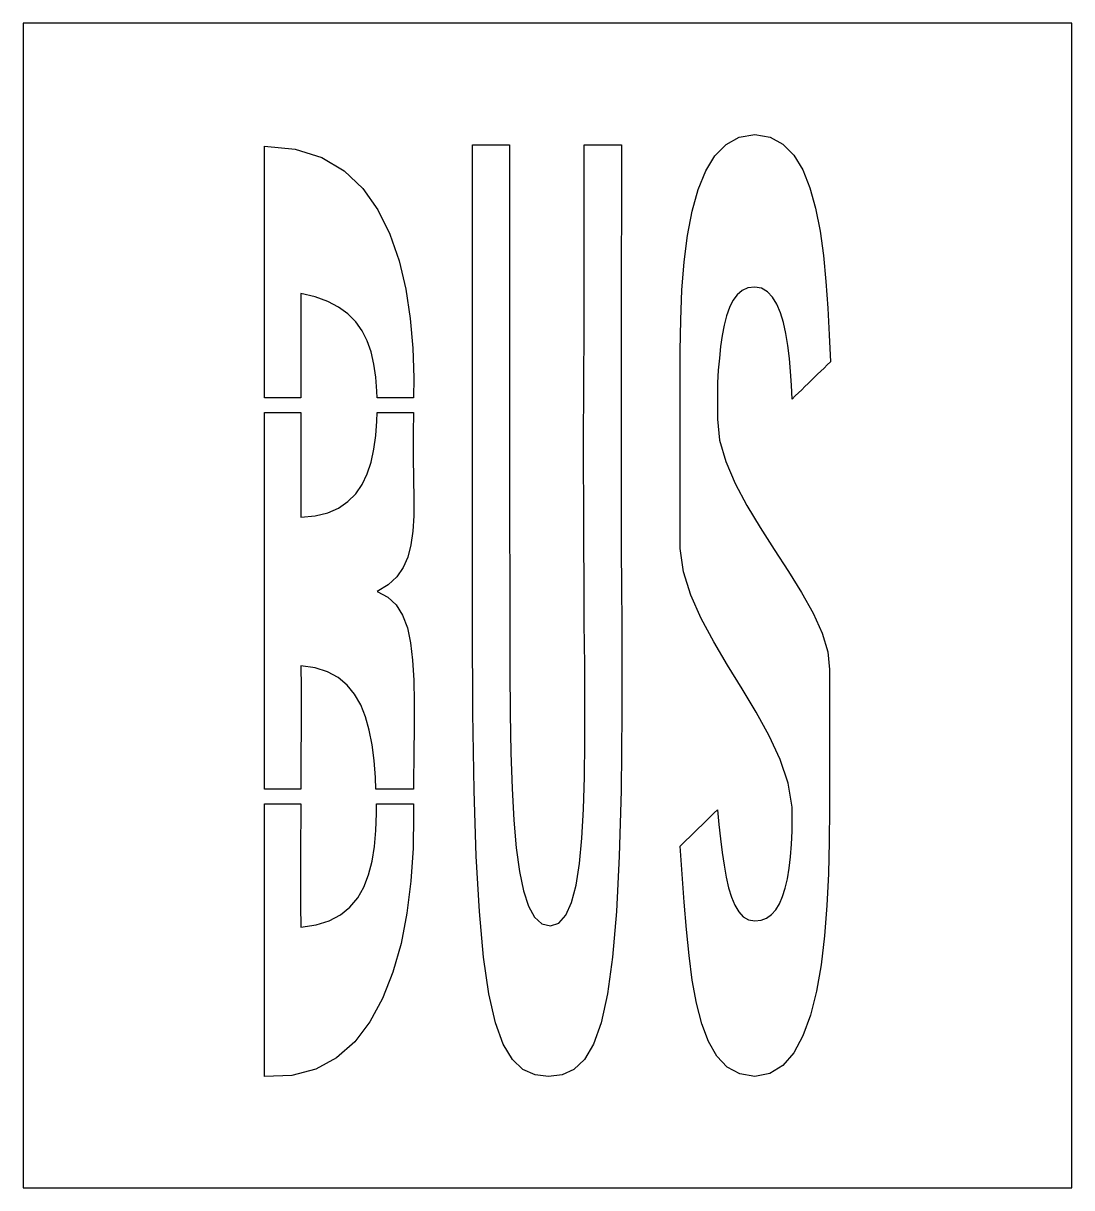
# Model space of a CAD drawing. Extents: x 0 to 54, y 0 to 60.
import ezdxf

# ---------------------------------------------------------------- set-up
doc = ezdxf.new("R2010")
doc.units = 0
doc.layers.add('CUT', color=7, linetype='Continuous')
doc.layers.add('OUTSIDE', color=1, linetype='Continuous')

msp = doc.modelspace()

# ---------------------------------------------------------------- linework, layer by layer
at = {"layer": 'CUT'}
for points in [[(39.6912, 53.2056), (40.1472, 52.4472), (40.5168, 51.5256), (40.8096, 50.4696), (41.04, 49.2936), (41.2128, 48.0264), (41.3376, 46.6968), (41.4384, 45.3288), (41.5104, 43.9416), (41.5776, 42.5592), (41.4096, 42.4008), (41.2464, 42.2376), (41.0832, 42.0792), (40.9152, 41.916), (40.752, 41.7576), (40.5888, 41.5992), (40.4208, 41.436), (40.2576, 41.2776), (40.0944, 41.1144), (39.9264, 40.956), (39.7632, 40.7976), (39.6, 40.6344), (39.5664, 41.3448), (39.5184, 42.0504), (39.4608, 42.732), (39.3792, 43.3896), (39.2784, 44.0088), (39.1536, 44.58), (38.9952, 45.0888), (38.8128, 45.5352), (38.5872, 45.8952), (38.328, 46.1688), (38.0256, 46.3464), (37.6752, 46.4088), (37.3248, 46.3656), (37.0272, 46.2312), (36.768, 46.0152), (36.552, 45.7176), (36.3696, 45.3528), (36.2208, 44.9304), (36.096, 44.4456), (36, 43.9176), (35.9184, 43.3464), (35.8512, 42.7464), (35.7984, 42.1176), (35.7504, 41.4696), (35.7504, 41.3112), (35.7504, 41.1576), (35.7504, 40.9992), (35.7504, 40.8456), (35.7504, 40.6872), (35.7504, 40.5336), (35.7504, 40.3752), (35.7504, 40.2216), (35.7504, 40.0632), (35.7504, 39.9096), (35.7504, 39.7512), (35.7504, 39.5976), (35.8656, 38.5176), (36.1824, 37.4136), (36.6672, 36.2904), (37.272, 35.1528), (37.9584, 34.0152), (38.6832, 32.8776), (39.408, 31.7592), (40.0848, 30.6648), (40.6752, 29.604), (41.1408, 28.5816), (41.4384, 27.6072), (41.5248, 26.6952), (41.5248, 26.1), (41.5248, 25.5), (41.5248, 24.9048), (41.5248, 24.3048), (41.5248, 23.7048), (41.5248, 23.1096), (41.5248, 22.5096), (41.5248, 21.9144), (41.5248, 21.3144), (41.5248, 20.7144), (41.5248, 20.1192), (41.5248, 19.5192), (41.5056, 17.844), (41.4672, 16.1736), (41.3856, 14.5416), (41.2608, 12.972), (41.088, 11.4888), (40.848, 10.1208), (40.5408, 8.8872), (40.1568, 7.8216), (39.6864, 6.948), (39.12, 6.2952), (38.4528, 5.8824), (37.6752, 5.7384), (36.9024, 5.8632), (36.2592, 6.2184), (35.7264, 6.78), (35.2944, 7.5336), (34.9488, 8.4504), (34.6752, 9.5064), (34.4592, 10.6872), (34.2912, 11.964), (34.1568, 13.3128), (34.0464, 14.7192), (33.936, 16.1544), (33.8256, 17.5944), (33.984, 17.7528), (34.1472, 17.9064), (34.3056, 18.0648), (34.4688, 18.2184), (34.6272, 18.3768), (34.7856, 18.5304), (34.9488, 18.6888), (35.1072, 18.8424), (35.2704, 19.0008), (35.4288, 19.1544), (35.592, 19.3128), (35.7504, 19.4664), (35.832, 18.708), (35.9136, 17.9736), (36, 17.2728), (36.096, 16.6152), (36.2064, 16.0056), (36.3312, 15.4536), (36.4752, 14.964), (36.648, 14.5512), (36.8496, 14.2104), (37.0848, 13.9608), (37.3584, 13.8024), (37.6752, 13.7496), (37.9968, 13.7832), (38.28, 13.8936), (38.5344, 14.0712), (38.7552, 14.316), (38.9472, 14.628), (39.1104, 15.0024), (39.2496, 15.4344), (39.36, 15.924), (39.4512, 16.4664), (39.5184, 17.0568), (39.5664, 17.6952), (39.6, 18.3768), (39.6096, 19.6104), (39.3888, 20.8392), (38.976, 22.0632), (38.4144, 23.2824), (37.752, 24.4968), (37.0224, 25.7112), (36.2784, 26.9208), (35.5632, 28.1256), (34.9152, 29.3304), (34.3824, 30.5352), (34.0032, 31.7352), (33.8256, 32.94), (33.8256, 33.6552), (33.8256, 34.3704), (33.8256, 35.0856), (33.8256, 35.8008), (33.8256, 36.5112), (33.8256, 37.2264), (33.8256, 37.9416), (33.8256, 38.6568), (33.8256, 39.372), (33.8256, 40.0872), (33.8256, 40.8024), (33.8256, 41.5176), (33.8256, 43.1304), (33.8592, 44.7144), (33.9264, 46.2408), (34.0464, 47.7), (34.2144, 49.0632), (34.4496, 50.316), (34.7616, 51.4344), (35.1504, 52.3944), (35.6256, 53.1768), (36.2016, 53.7624), (36.8784, 54.132), (37.6752, 54.2616), (38.4624, 54.1368), (39.1296, 53.7768)], [(20.0592, 43.26), (20.112, 41.7384), (20.1052, 40.6936), (18.2248, 40.6936), (18.216, 41.0472), (18.1632, 41.7672), (18.0624, 42.4392), (17.9184, 43.0632), (17.7168, 43.6344), (17.4528, 44.1528), (17.1216, 44.6136), (16.7232, 45.0216), (16.2432, 45.3768), (15.6864, 45.6696), (15.0336, 45.9), (14.2896, 46.0776), (14.2896, 45.1176), (14.2896, 44.1576), (14.2896, 43.1976), (14.2896, 42.2376), (14.2896, 41.2776), (14.2896, 40.6936), (12.4224, 40.6936), (12.4224, 41.6808), (12.4224, 45.6744), (12.4224, 49.6728), (12.4224, 53.6664), (14.0112, 53.5176), (15.3744, 53.0808), (16.5264, 52.3896), (17.4864, 51.4824), (18.264, 50.388), (18.8832, 49.1352), (19.3536, 47.7672), (19.6992, 46.308), (19.9248, 44.796)], [(25.0416, 42.6984), (25.0416, 41.3112), (25.0464, 39.7176), (25.0464, 37.9272), (25.0464, 35.9544), (25.0512, 33.8136), (25.056, 31.5192), (25.056, 29.076), (25.0656, 26.6568), (25.0848, 24.4344), (25.1184, 22.404), (25.1808, 20.5704), (25.2672, 18.9384), (25.3872, 17.5176), (25.5504, 16.2984), (25.7568, 15.2952), (26.016, 14.5128), (26.328, 13.9464), (26.7072, 13.6008), (27.1488, 13.4856), (27.5856, 13.6248), (27.9504, 14.0376), (28.2432, 14.6952), (28.4736, 15.5928), (28.6464, 16.7064), (28.7712, 18.0168), (28.8576, 19.5096), (28.9056, 21.1656), (28.9296, 22.9656), (28.9296, 24.8952), (28.9152, 26.94), (28.896, 29.076), (28.8816, 31.1688), (28.872, 33.2424), (28.8672, 35.268), (28.8624, 37.2024), (28.8624, 39.0312), (28.8672, 40.7112), (28.872, 42.2184), (28.8816, 43.5192), (28.8864, 44.5848), (28.8912, 53.7384), (28.896, 53.7384), (30.8064, 53.7384), (30.8016, 44.3976), (30.7968, 43.2504), (30.792, 41.8728), (30.792, 40.3032), (30.792, 38.5848), (30.792, 36.7512), (30.7968, 34.8408), (30.8016, 32.9016), (30.8112, 30.9672), (30.8208, 29.076), (30.8256, 24.4584), (30.7872, 20.4744), (30.696, 17.0808), (30.552, 14.2296), (30.3504, 11.8824), (30.0864, 9.9864), (29.76, 8.5032), (29.3664, 7.3896), (28.9056, 6.6024), (28.3632, 6.0936), (27.7488, 5.82), (27.0528, 5.7384), (26.3568, 5.82), (25.7376, 6.0936), (25.1952, 6.6024), (24.7248, 7.3896), (24.3216, 8.5032), (23.9856, 9.9864), (23.712, 11.8824), (23.496, 14.2296), (23.3328, 17.0808), (23.2224, 20.4744), (23.1552, 24.4584), (23.136, 29.076), (23.136, 53.7384), (25.0464, 53.7384), (25.0416, 44.7912), (25.0416, 43.86)], [(20.0592, 33.8232), (19.968, 33.1176), (19.8096, 32.4984), (19.5744, 31.956), (19.2432, 31.4808), (18.8016, 31.0728), (18.2352, 30.7176), (18.7776, 30.4296), (19.2048, 30.0264), (19.536, 29.4984), (19.7808, 28.8456), (19.9488, 28.0728), (20.0544, 27.18), (20.112, 26.1576), (20.136, 25.0152), (20.1312, 23.748), (20.1168, 22.356), (20.1024, 20.8392), (20.1024, 20.5336), (18.164, 20.5336), (18.1392, 21.132), (18.072, 22.0056), (17.9664, 22.8168), (17.8224, 23.5752), (17.6304, 24.2616), (17.3808, 24.8808), (17.064, 25.428), (16.68, 25.8936), (16.2192, 26.2824), (15.672, 26.58), (15.0336, 26.7864), (14.2992, 26.8968), (14.304, 25.7736), (14.304, 24.6504), (14.304, 23.5272), (14.2992, 22.404), (14.2992, 21.2808), (14.296, 20.5336), (12.4224, 20.5336), (12.4224, 21.7128), (12.4224, 25.7064), (12.4224, 29.7), (12.4224, 33.6936), (12.4224, 37.6872), (12.4224, 39.9416), (14.2896, 39.9416), (14.2896, 39.3576), (14.2896, 38.3976), (14.2896, 37.4376), (14.2896, 36.4776), (14.2896, 35.5176), (14.2896, 34.5576), (15.0336, 34.62), (15.6864, 34.7736), (16.2432, 35.0232), (16.7232, 35.3544), (17.1216, 35.7624), (17.4528, 36.2424), (17.7168, 36.7896), (17.9184, 37.3896), (18.0624, 38.0472), (18.1632, 38.7528), (18.216, 39.4968), (18.227, 39.9416), (20.0979, 39.9416), (20.0832, 38.8872), (20.088, 37.644), (20.1024, 36.5256), (20.112, 35.5176), (20.1072, 34.62)], [(19.9632, 15.7992), (19.7568, 14.1528), (19.4544, 12.5784), (19.0416, 11.1), (18.5088, 9.7464), (17.856, 8.5464), (17.0688, 7.5192), (16.1376, 6.6984), (15.0624, 6.1128), (13.824, 5.7816), (12.4224, 5.7384), (12.4224, 9.732), (12.4224, 13.7256), (12.4224, 17.7192), (12.4224, 19.7816), (14.2928, 19.7816), (14.2896, 19.0344), (14.2848, 17.9112), (14.2848, 16.788), (14.2848, 15.6648), (14.2848, 14.5416), (14.2896, 13.4184), (15.0768, 13.5384), (15.7584, 13.7544), (16.3344, 14.0616), (16.824, 14.46), (17.2224, 14.9352), (17.5392, 15.492), (17.7888, 16.1256), (17.9712, 16.8216), (18.0912, 17.5848), (18.1632, 18.4056), (18.192, 19.284), (18.1842, 19.7816), (20.1024, 19.7816), (20.1024, 19.1976), (20.0736, 17.4888)]]:
    msp.add_lwpolyline(points, close=True, dxfattribs=at)
at = {"layer": 'OUTSIDE'}
msp.add_lwpolyline([(0, 0), (54, 0), (54, 60), (0, 60)], close=True, dxfattribs=at)

doc.saveas('drawing.dxf')
